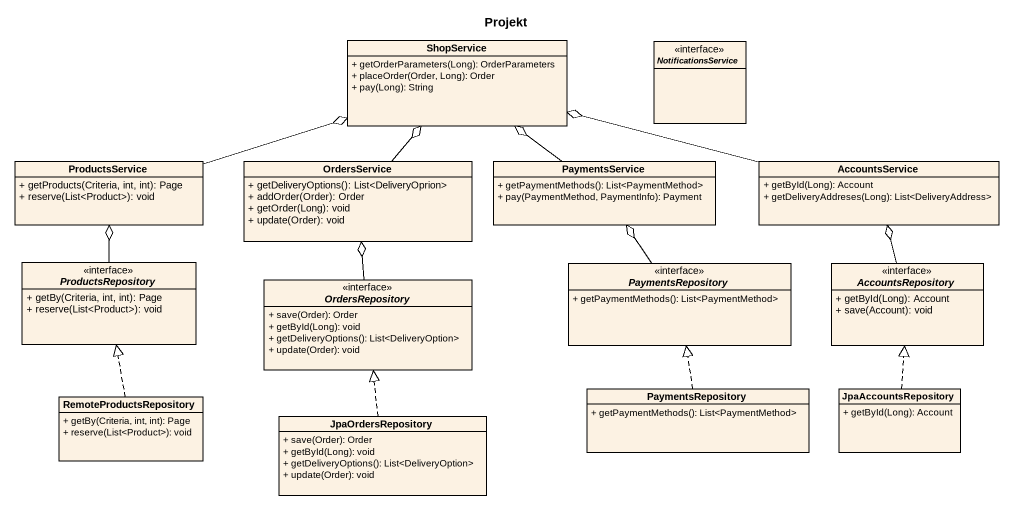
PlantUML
@startuml
title Projekt
hide circle
hide empty members
skinparam classAttributeIconSize 0
class ShopService {
  + getOrderParameters(Long): OrderParameters
  + placeOrder(Order, Long): Order
  + pay(Long): String
}
interface NotificationsService
class ProductsService {
  + getProducts(Criteria, int, int): Page
  + reserve(List<Product>): void
}
class OrdersService {
  + getDeliveryOptions(): List<DeliveryOprion>
  + addOrder(Order): Order
  + getOrder(Long): void
  + update(Order): void
}
class PaymentsService {
  + getPaymentMethods(): List<PaymentMethod>
  + pay(PaymentMethod, PaymentInfo): Payment
}
class AccountsService {
  + getById(Long): Account
  + getDeliveryAddreses(Long): List<DeliveryAddress>
}
interface ProductsRepository {
  + getBy(Criteria, int, int): Page
  + reserve(List<Product>): void
}
interface PaymentsRepository {
  + getPaymentMethods(): List<PaymentMethod>
}
interface AccountsRepository {
  + getById(Long): Account
  + save(Account): void
}
interface OrdersRepository {
  + save(Order): Order
  + getById(Long): void
  + getDeliveryOptions(): List<DeliveryOption>
  + update(Order): void
}
class RemoteProductsRepository {
  + getBy(Criteria, int, int): Page
  + reserve(List<Product>): void
}
class "PaymentsRepository" as PaymentsRepository_2 {
  + getPaymentMethods(): List<PaymentMethod>
}
class JpaAccountsRepository {
  + getById(Long): Account
}
class JpaOrdersRepository {
  + save(Order): Order
  + getById(Long): void
  + getDeliveryOptions(): List<DeliveryOption>
  + update(Order): void
}
ProductsService -right-o ShopService
OrdersService -up-o ShopService
PaymentsService -up-o ShopService
AccountsService -left-o ShopService
ProductsRepository -up-o ProductsService
PaymentsRepository -up-o PaymentsService
AccountsRepository -up-o AccountsService
OrdersRepository -up-o OrdersService
RemoteProductsRepository .up.|> ProductsRepository
PaymentsRepository_2 .up.|> PaymentsRepository
JpaAccountsRepository .up.|> AccountsRepository
JpaOrdersRepository .up.|> OrdersRepository
@enduml
